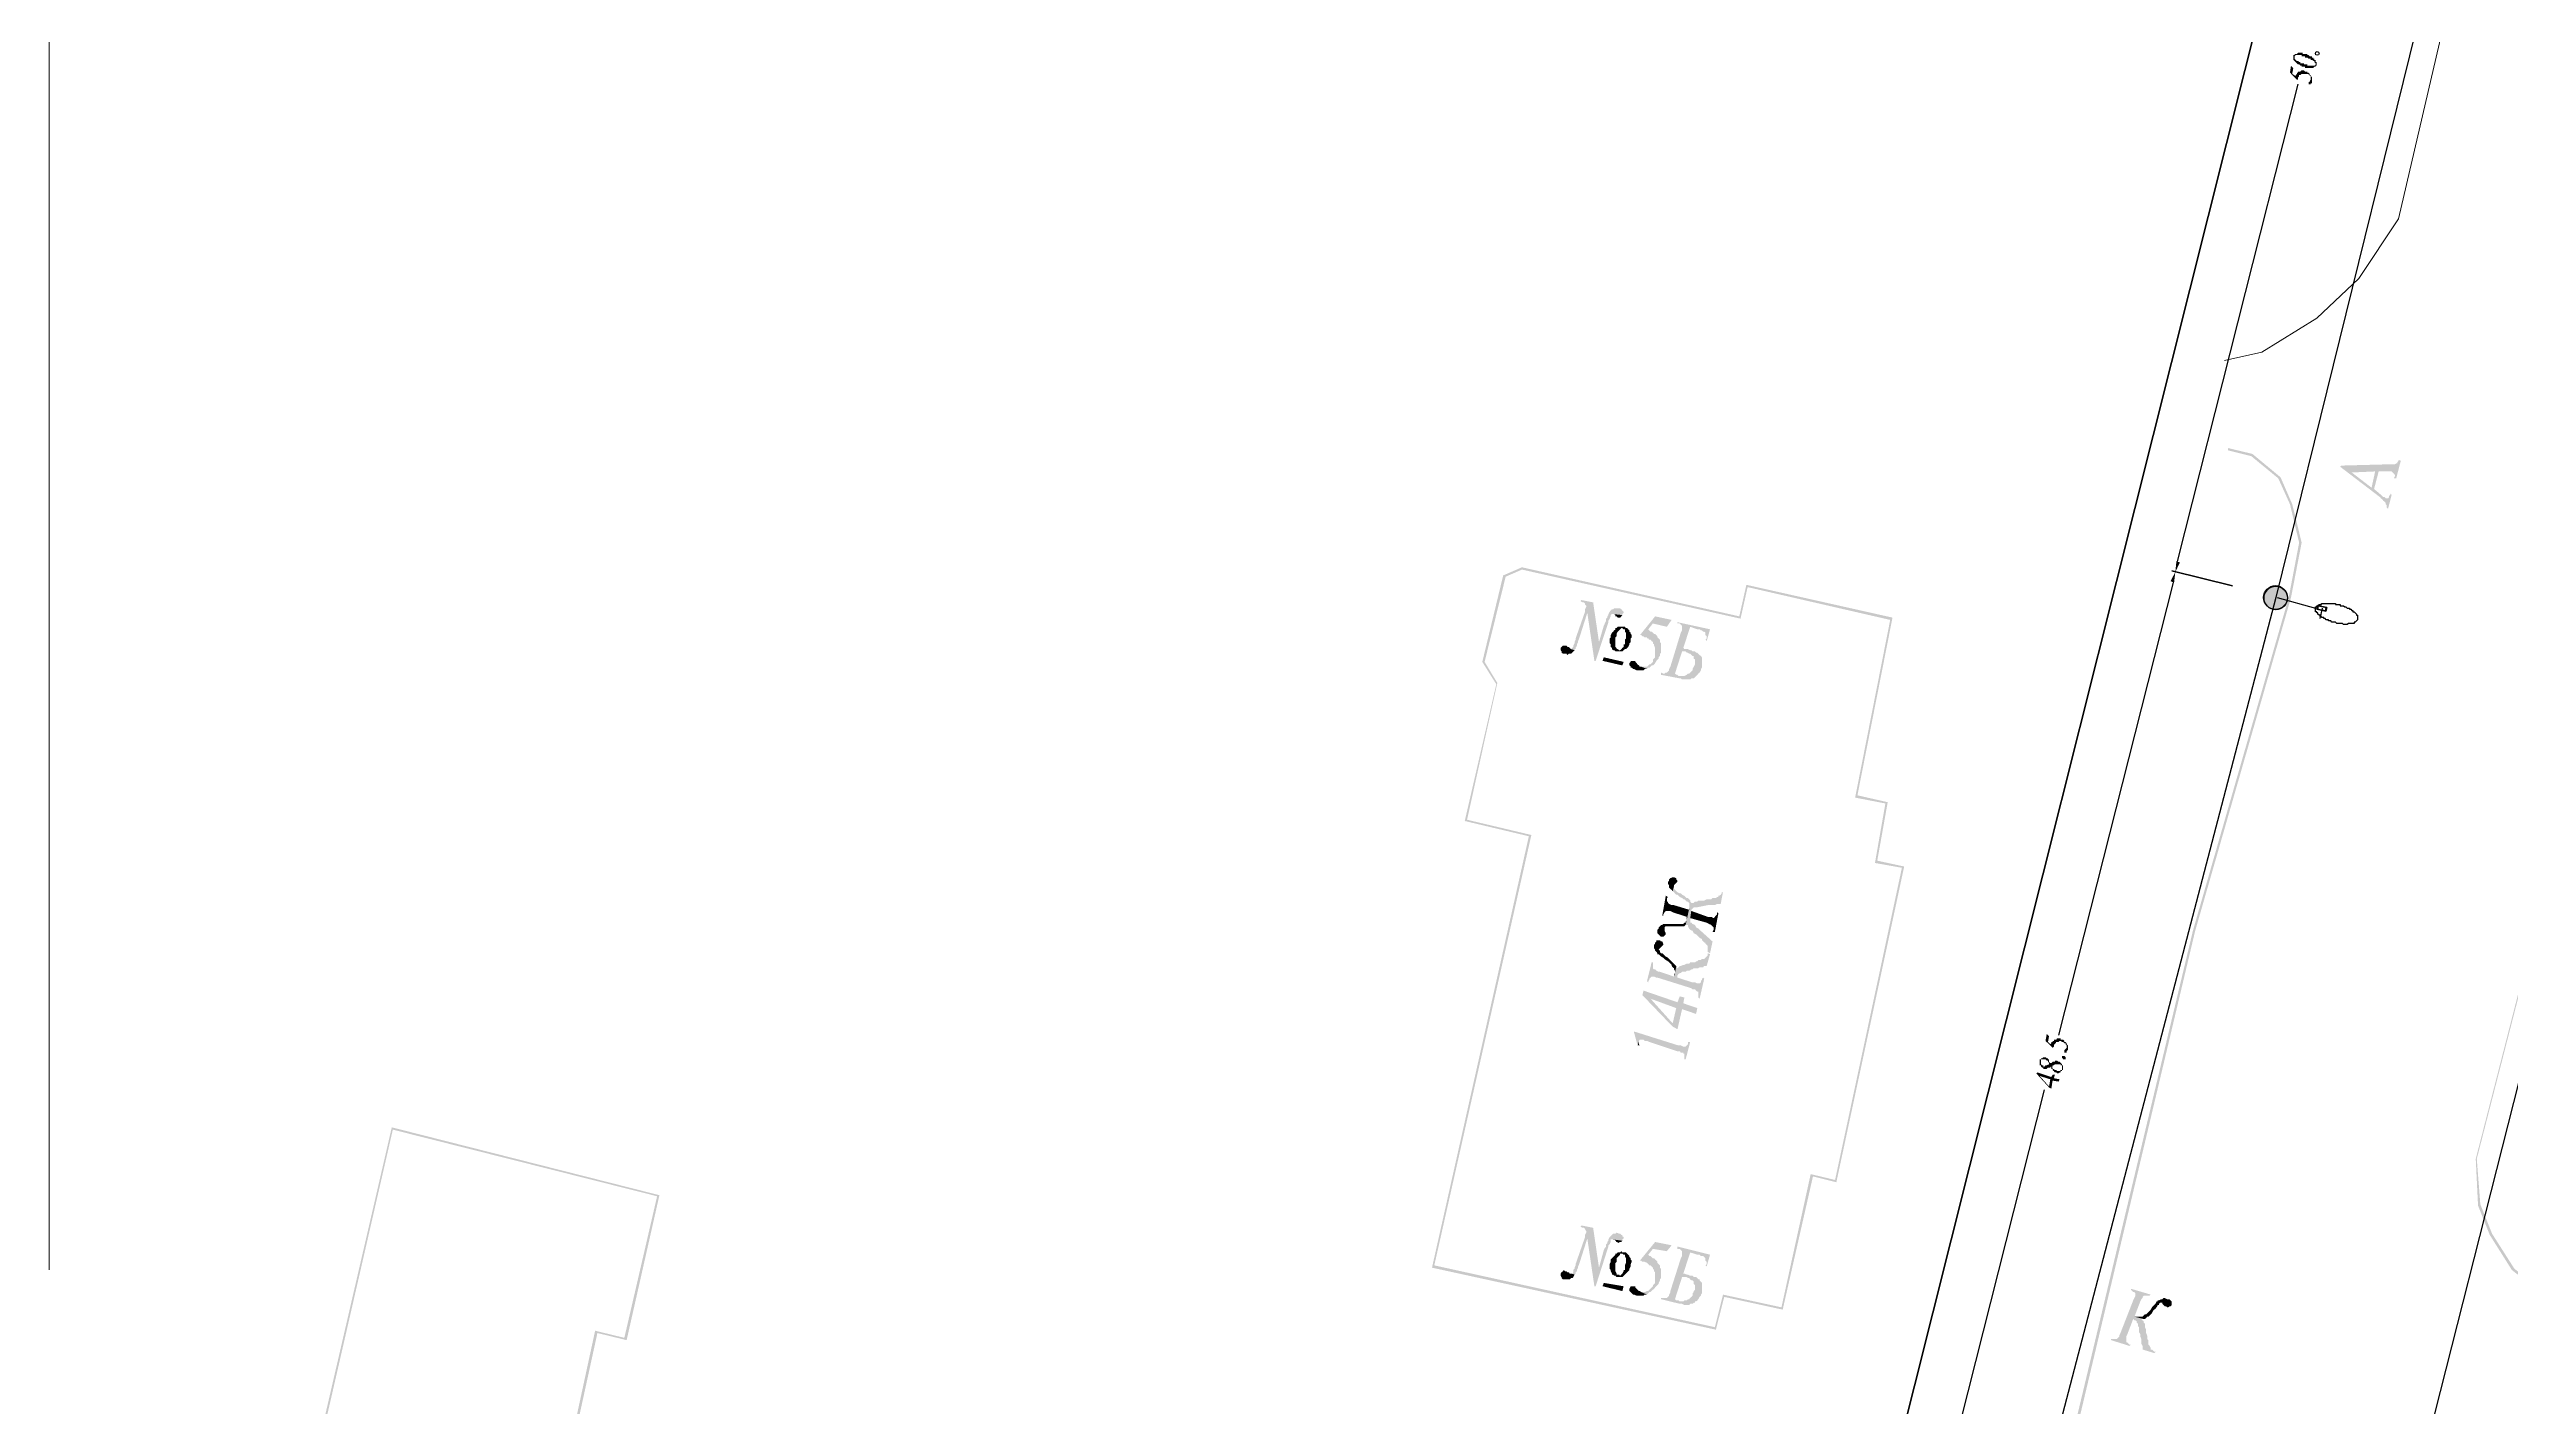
# Model space of a CAD drawing. Extents: x 243 to 885, y -99 to 1005.
# Drawn here: x 256.9 to 374.8, y 160 to 225 of the extents above; entities that cross this region are included whole.
import ezdxf

# ---------------------------------------------------------------- set-up
doc = ezdxf.new("R2010")
doc.units = 0
doc.header["$MEASUREMENT"] = 0
for name, color, linetype in [('DLXLUM01', 6, 'Continuous'), ('DLXLUMEX', 2, 'Continuous'), ('DLXSCENE', 7, 'Continuous'), ('PDF _Геометрия', 7, 'Continuous'), ('PDF _Сплошная заливка', 7, 'Continuous')]:
    doc.layers.add(name, color=color, linetype=linetype)

# ---------------------------------------------------------------- blocks, each defined once
blk = doc.blocks.new('*U4')
for p, q in [((-0.19, 0.13), (-0.22, -0.04)), ((-0.22, -0.04), (-0.19, 0.13)), ((0.22, 0.04), (-0.19, 0.13)), ((-0.16, 0.12), (-0.19, 0.13)), ((-0.19, 0.13), (0.22, 0.04)), ((-0.19, 0.13), (-0.16, 0.12)), ((-0.16, 0.12), (-0.19, -0.04)), ((-0.19, -0.04), (-0.16, 0.12)), ((0.25, 0.03), (-0.16, 0.12)), ((-0.16, 0.12), (0.25, 0.03)), ((0.19, -0.13), (0.22, 0.04)), ((0.22, 0.04), (0.19, -0.13)), ((0.21, -0.14), (0.25, 0.03)), ((0.25, 0.03), (0.21, -0.14)), ((0.22, 0.04), (0.25, 0.03)), ((0.25, 0.03), (0.22, 0.04)), ((-0.22, -0.04), (0.19, -0.13)), ((0.19, -0.13), (-0.22, -0.04)), ((-0.22, -0.04), (-0.19, -0.04)), ((-0.19, -0.04), (-0.22, -0.04)), ((-0.19, -0.04), (0.21, -0.14)), ((0.21, -0.14), (-0.19, -0.04)), ((0.19, -0.13), (0.21, -0.14)), ((0.21, -0.14), (0.19, -0.13))]:
    blk.add_line(p, q)
at = {"color": 1}
blk.add_line((0.03, -0.01), (-0.08, -0.49), dxfattribs=at)
at = {"layer": 'DLXLUMEX', "color": 7}
blk.add_text('1', height=0.1, dxfattribs=at).set_placement((0, 0))
blk = doc.blocks.new('*U46')
blk.add_line((177.33, 706.22), (0, 0))

msp = doc.modelspace()

# ---------------------------------------------------------------- hatches: boundary and pattern name
at = {"layer": 'PDF _Сплошная заливка', "linetype": 'ByBlock', "transparency": 33554559}
for points in [[(364.26, 224.2), (364.21, 223.87), (364.54, 223.53), (364.6, 223.53), (364.6, 223.59), (364.6, 223.64), (364.65, 223.7), (364.65, 223.75), (364.71, 223.75), (364.77, 223.81), (364.82, 223.81), (364.88, 223.81), (364.93, 223.81), (364.99, 223.81), (365.05, 223.81), (365.1, 223.81), (365.1, 223.75), (365.16, 223.75), (365.16, 223.7), (365.21, 223.7), (365.21, 223.64), (365.21, 223.59), (365.21, 223.53), (365.27, 223.64), (365.21, 223.7), (365.21, 223.75), (365.16, 223.75), (365.16, 223.81), (365.1, 223.87), (365.05, 223.87), (365.05, 223.92), (364.99, 223.92), (364.93, 223.92), (364.88, 223.98), (364.82, 223.98), (364.77, 223.98), (364.71, 223.92), (364.65, 223.92), (364.6, 223.92), (364.6, 223.87), (364.54, 223.87), (364.54, 223.81), (364.49, 223.75), (364.49, 223.7), (364.32, 223.81), (364.37, 224.09)], [(364.37, 224.65), (364.37, 224.48), (364.43, 224.65), (364.49, 224.71), (364.54, 224.71), (364.6, 224.71), (364.65, 224.71), (364.71, 224.71), (364.77, 224.71), (364.77, 224.65), (364.82, 224.65), (364.88, 224.65), (364.93, 224.65), (364.93, 224.59), (364.99, 224.59), (365.05, 224.59), (365.1, 224.54), (365.16, 224.54), (365.21, 224.54), (365.21, 224.48), (365.27, 224.48), (365.33, 224.43), (365.38, 224.43), (365.38, 224.37), (365.44, 224.31), (365.44, 224.26), (365.38, 224.15), (365.44, 224.15), (365.44, 224.2), (365.49, 224.2), (365.49, 224.26), (365.49, 224.31), (365.49, 224.37), (365.44, 224.37), (365.44, 224.43), (365.44, 224.48), (365.38, 224.48), (365.38, 224.54), (365.33, 224.54), (365.33, 224.59), (365.27, 224.59), (365.27, 224.65), (365.21, 224.65), (365.16, 224.65), (365.1, 224.71), (365.05, 224.71), (365.05, 224.76), (364.99, 224.76), (364.93, 224.76), (364.88, 224.76), (364.82, 224.76), (364.82, 224.82), (364.77, 224.82), (364.71, 224.82), (364.65, 224.82), (364.6, 224.82), (364.54, 224.76), (364.49, 224.76), (364.43, 224.76), (364.43, 224.71), (364.37, 224.71)], [(364.37, 224.48), (364.43, 224.43), (364.49, 224.37), (364.54, 224.31), (364.6, 224.26), (364.65, 224.26), (364.71, 224.2), (364.77, 224.2), (364.77, 224.15), (364.82, 224.15), (364.88, 224.15), (364.93, 224.15), (364.93, 224.09), (364.99, 224.09), (365.05, 224.09), (365.1, 224.09), (365.16, 224.09), (365.21, 224.09), (365.27, 224.09), (365.33, 224.09), (365.38, 224.15), (365.44, 224.26), (365.38, 224.2), (365.33, 224.2), (365.27, 224.2), (365.21, 224.2), (365.16, 224.2), (365.1, 224.2), (365.05, 224.2), (365.05, 224.26), (364.99, 224.26), (364.93, 224.26), (364.88, 224.26), (364.88, 224.31), (364.82, 224.31), (364.77, 224.31), (364.71, 224.31), (364.71, 224.37), (364.65, 224.37), (364.6, 224.43), (364.54, 224.43), (364.49, 224.48), (364.43, 224.54), (364.43, 224.59), (364.43, 224.65)], [(365.1, 223.36), (365.1, 223.31), (365.16, 223.31), (365.21, 223.31), (365.21, 223.36), (365.27, 223.36), (365.27, 223.42), (365.27, 223.47), (365.27, 223.53), (365.27, 223.59), (365.27, 223.64), (365.21, 223.53), (365.16, 223.47), (365.16, 223.42), (365.1, 223.42)], [(366.67, 205.05), (367.17, 204.72), (368.29, 204.77), (368.12, 203.99), (368.46, 204.77), (368.85, 204.77), (368.91, 204.77), (368.96, 204.77), (369.08, 204.77), (369.13, 204.72), (369.19, 204.66), (369.24, 204.6), (369.24, 204.55), (369.19, 204.44), (369.3, 204.44), (369.52, 205.28), (369.41, 205.33), (369.41, 205.28), (369.36, 205.22), (369.36, 205.16), (369.3, 205.16), (369.24, 205.11), (369.19, 205.11), (369.13, 205.11), (369.02, 205.11), (368.91, 205.11)], [(366.67, 205.05), (366.61, 205), (368.52, 203.54), (368.57, 203.48), (368.63, 203.43), (368.68, 203.37), (368.74, 203.32), (368.8, 203.26), (368.8, 203.2), (368.85, 203.15), (368.85, 203.09), (368.85, 203.04), (368.91, 202.98), (369.08, 203.65), (369.02, 203.71), (369.02, 203.65), (368.96, 203.6), (368.96, 203.54), (368.91, 203.48), (368.85, 203.48), (368.8, 203.48), (368.74, 203.54), (368.68, 203.54), (368.57, 203.65), (368.24, 203.93), (368.46, 204.77), (368.12, 203.99), (367.17, 204.72)], [(447.69, 153.76), (447.58, 153.82), (446.07, 150.12), (444.67, 149.01), (422.21, 154.04), (388.06, 162.16), (377.31, 164.74), (374.96, 166.59), (373.89, 168.27), (373.33, 169.67), (373.16, 171.85), (380.28, 199.51), (381.45, 201.08), (383.58, 202.2), (384.64, 202.48), (386.49, 202.25), (387.55, 202.09), (400.6, 199.23), (400.6, 199.29), (387.55, 202.2), (386.49, 202.31), (384.64, 202.53), (383.58, 202.31), (381.39, 201.19), (380.22, 199.51), (373.11, 171.85), (373.22, 169.61), (373.78, 168.21), (374.84, 166.53), (377.25, 164.63), (388.06, 162.05), (422.16, 153.93), (444.72, 148.89), (446.18, 150.07)], [(330.83, 198.5), (330.27, 198.61), (330.22, 198.56), (330.33, 198.5), (330.39, 198.5), (330.44, 198.45), (330.44, 198.39), (330.5, 198.33), (330.5, 198.28), (330.44, 198.17), (330.44, 198.05), (330.55, 198), (330.89, 195.7), (331.11, 196.6)], [(332.07, 198.22), (331.84, 198.22), (331.79, 198.17), (331.73, 198.17), (331.67, 198.11), (331.62, 198.05), (331.56, 197.94), (331.56, 197.89), (331.51, 197.83), (331.51, 197.77), (331.45, 197.72), (331.45, 197.61), (331.39, 197.49), (331.34, 197.38), (331.11, 196.6), (330.89, 195.7), (330.95, 195.7), (331.56, 197.55), (331.56, 197.61), (331.62, 197.72), (331.67, 197.83), (331.67, 197.89), (331.73, 197.94), (331.79, 197.94), (332.23, 197.89), (332.23, 197.94), (332.29, 198), (332.29, 198.05), (332.23, 198.11), (332.18, 198.17), (332.12, 198.22)], [(330.44, 198.05), (329.99, 196.77), (329.99, 196.71), (329.94, 196.6), (329.94, 196.54), (329.88, 196.43), (329.88, 196.37), (329.83, 196.32), (329.77, 196.26), (329.94, 196.21), (329.94, 196.26), (329.99, 196.26), (329.99, 196.32), (330.05, 196.43), (330.05, 196.49), (330.11, 196.6), (330.11, 196.65), (330.16, 196.77), (330.55, 198)], [(332.01, 197.33), (331.95, 197.27), (331.9, 197.27), (331.9, 197.21), (331.84, 197.16), (331.79, 197.1), (331.73, 197.05), (331.67, 196.93), (331.67, 196.88), (331.67, 196.82), (331.62, 196.77), (331.62, 196.71), (331.62, 196.6), (331.62, 196.54), (331.67, 196.49), (331.67, 196.43), (331.67, 196.37), (331.73, 196.32), (331.73, 196.26), (332.07, 196.21), (332.01, 196.26), (331.95, 196.26), (331.95, 196.32), (331.9, 196.37), (331.9, 196.49), (331.9, 196.6), (331.9, 196.65), (331.9, 196.71), (331.9, 196.82), (331.95, 196.88), (331.95, 196.99), (332.01, 197.1), (332.07, 197.16), (332.12, 197.21), (332.18, 197.27), (332.23, 197.27)], [(332.29, 197.33), (332.01, 197.33), (332.23, 197.27), (332.29, 197.21), (332.35, 197.21), (332.35, 197.1), (332.4, 197.05), (332.4, 196.99), (332.4, 196.93), (332.4, 196.88), (332.4, 196.77), (332.35, 196.71), (332.35, 196.65), (332.35, 196.54), (332.35, 196.49), (332.29, 196.49), (332.29, 196.37), (332.23, 196.32), (332.18, 196.26), (332.12, 196.21), (332.07, 196.21), (331.73, 196.26), (331.79, 196.21), (331.84, 196.21), (331.9, 196.15), (331.95, 196.15), (332.01, 196.15), (332.07, 196.15), (332.12, 196.15), (332.23, 196.15), (332.29, 196.21), (332.35, 196.26), (332.4, 196.26), (332.46, 196.32), (332.51, 196.37), (332.57, 196.49), (332.57, 196.54), (332.63, 196.6), (332.63, 196.71), (332.63, 196.77), (332.68, 196.82), (332.68, 196.93), (332.63, 196.99), (332.63, 197.05), (332.57, 197.1), (332.57, 197.16), (332.51, 197.21), (332.46, 197.27), (332.4, 197.27), (332.35, 197.33)], [(332.23, 197.89), (331.79, 197.94), (331.84, 197.94), (331.9, 197.89), (331.9, 197.83), (331.95, 197.83), (332.01, 197.77), (332.12, 197.77), (332.18, 197.83)], [(334.59, 197.66), (333.8, 197.83), (333.07, 196.93), (333.13, 196.93), (333.19, 196.88), (333.24, 196.88), (333.3, 196.82), (333.41, 196.82), (333.41, 196.77), (333.47, 196.77), (333.52, 196.71), (333.58, 196.71), (333.63, 196.65), (333.69, 196.6), (333.69, 196.54), (333.75, 196.49), (333.75, 196.43), (333.8, 196.32), (333.8, 196.26), (333.8, 196.21), (333.8, 196.09), (333.8, 196.04), (333.8, 195.98), (333.8, 195.87), (333.75, 195.81), (333.69, 195.76), (333.69, 195.65), (333.63, 195.59), (333.58, 195.53), (333.52, 195.53), (333.47, 195.48), (333.41, 195.42), (333.3, 195.42), (333.24, 195.42), (333.19, 195.42), (333.13, 195.42), (333.41, 195.31), (333.47, 195.37), (333.52, 195.37), (333.58, 195.42), (333.63, 195.48), (333.69, 195.48), (333.75, 195.53), (333.8, 195.59), (333.86, 195.7), (333.91, 195.76), (333.97, 195.81), (333.97, 195.87), (334.03, 195.93), (334.03, 196.04), (334.08, 196.09), (334.08, 196.15), (334.08, 196.26), (334.08, 196.32), (334.08, 196.37), (334.08, 196.49), (334.08, 196.54), (334.03, 196.6), (334.03, 196.65), (334.03, 196.71), (333.97, 196.77), (333.91, 196.82), (333.91, 196.88), (333.86, 196.93), (333.8, 196.99), (333.75, 196.99), (333.69, 197.05), (333.63, 197.1), (333.58, 197.1), (333.52, 197.16), (333.47, 197.21), (333.69, 197.49), (334.36, 197.33)], [(335.03, 197.44), (335.09, 197.38), (335.09, 197.16), (335.03, 197.05), (334.53, 195.42), (334.47, 195.31), (334.47, 195.25), (334.42, 195.2), (334.36, 195.14), (334.31, 195.14), (334.98, 194.97), (334.92, 194.97), (334.87, 195.03), (334.81, 195.03), (334.75, 195.09), (335.09, 196.15), (335.2, 196.15), (335.26, 196.15), (335.93, 195.98), (335.87, 196.04), (335.82, 196.09), (335.76, 196.09), (335.71, 196.15), (335.65, 196.15), (335.59, 196.15), (335.54, 196.21), (335.48, 196.21), (335.37, 196.26), (335.31, 196.26), (335.2, 196.26), (335.15, 196.32), (335.48, 197.33), (335.82, 197.21)], [(336.43, 197.21), (334.87, 197.55), (334.87, 197.49), (334.98, 197.49), (335.03, 197.44), (335.82, 197.21), (335.93, 197.21), (335.99, 197.16), (336.04, 197.16), (336.1, 197.1), (336.15, 197.1), (336.21, 197.05), (336.21, 196.99), (336.21, 196.93), (336.27, 196.88), (336.27, 196.77), (336.21, 196.71), (336.27, 196.65)], [(329.49, 196.43), (329.38, 196.43), (329.32, 196.37), (329.27, 196.32), (329.27, 196.26), (329.27, 196.21), (329.32, 196.15), (329.32, 196.09), (329.38, 196.04), (329.49, 196.04), (329.55, 196.04), (329.6, 195.98), (329.66, 196.04), (329.71, 196.04), (329.77, 196.04), (329.83, 196.09), (329.88, 196.15), (329.94, 196.21), (329.77, 196.26), (329.71, 196.32), (329.66, 196.37), (329.6, 196.37), (329.55, 196.43)], [(332.29, 195.65), (331.34, 195.87), (331.28, 195.7), (332.23, 195.48)], [(335.93, 195.98), (335.26, 196.15), (335.31, 196.09), (335.37, 196.09), (335.43, 196.04), (335.48, 196.04), (335.54, 195.98), (335.59, 195.93), (335.65, 195.93), (335.65, 195.87), (335.65, 195.81), (335.71, 195.76), (335.71, 195.7), (335.71, 195.59), (335.71, 195.53), (335.65, 195.42), (335.59, 195.31), (335.59, 195.25), (335.54, 195.2), (335.48, 195.14), (335.43, 195.09), (335.37, 195.09), (335.31, 195.03), (335.2, 194.97), (335.15, 194.97), (335.09, 194.97), (335.03, 194.97), (334.98, 194.97), (334.31, 195.14), (334.25, 195.09), (334.19, 195.09), (334.08, 195.14), (334.08, 195.03), (334.98, 194.86), (335.03, 194.86), (335.09, 194.81), (335.2, 194.81), (335.26, 194.81), (335.31, 194.81), (335.43, 194.81), (335.48, 194.81), (335.54, 194.86), (335.59, 194.86), (335.65, 194.86), (335.71, 194.92), (335.76, 194.97), (335.82, 195.03), (335.87, 195.09), (335.93, 195.14), (335.99, 195.25), (335.99, 195.31), (336.04, 195.37), (336.04, 195.42), (336.04, 195.53), (336.04, 195.59), (336.04, 195.65), (336.04, 195.7), (336.04, 195.81), (336.04, 195.87), (335.99, 195.93)], [(332.74, 195.7), (332.63, 195.7), (332.63, 195.65), (332.57, 195.59), (332.57, 195.53), (332.57, 195.48), (332.63, 195.42), (332.63, 195.37), (332.68, 195.37), (332.74, 195.31), (332.79, 195.31), (332.91, 195.25), (332.96, 195.25), (333.02, 195.25), (333.07, 195.25), (333.13, 195.25), (333.24, 195.25), (333.3, 195.31), (333.41, 195.31), (333.13, 195.42), (333.07, 195.42), (333.02, 195.48), (332.96, 195.53), (332.91, 195.59), (332.85, 195.65), (332.85, 195.7), (332.79, 195.7)], [(334.42, 185.12), (334.42, 185.01), (334.47, 184.95), (334.47, 184.84), (334.53, 184.78), (334.59, 184.73), (334.64, 184.67), (334.7, 184.9), (334.7, 184.95), (334.75, 185.01), (334.81, 185.06), (334.87, 185.12), (334.87, 185.18), (334.81, 185.23), (334.81, 185.29), (334.7, 185.34), (334.64, 185.34), (334.53, 185.29), (334.47, 185.23), (334.47, 185.18)], [(334.31, 184.45), (334.14, 183.5), (334.19, 183.5), (334.19, 183.55), (334.25, 183.66), (334.31, 183.72), (334.36, 183.72), (334.47, 183.72), (334.53, 183.72), (334.64, 183.66), (335.31, 183.44), (335.31, 183.38), (335.31, 183.33), (335.43, 183.83), (335.43, 183.78), (334.7, 184), (334.64, 184), (334.59, 184), (334.47, 184.06), (334.42, 184.11), (334.42, 184.17), (334.36, 184.17), (334.36, 184.22), (334.36, 184.34), (334.42, 184.39)], [(334.64, 184.67), (334.7, 184.62), (334.75, 184.56), (334.81, 184.5), (334.87, 184.5), (334.98, 184.39), (335.09, 184.34), (335.15, 184.28), (335.2, 184.28), (335.26, 184.22), (335.31, 184.17), (335.37, 184.17), (335.43, 184.11), (335.43, 184.06), (335.43, 184), (335.43, 183.89), (335.43, 183.83), (335.26, 183.05), (335.31, 183.05), (335.37, 183.05), (335.37, 182.99), (335.43, 182.88), (335.48, 182.82), (335.59, 182.77), (335.65, 182.66), (335.76, 182.6), (335.82, 182.54), (335.87, 182.49), (335.93, 182.43), (336.04, 182.38), (336.04, 182.32), (336.1, 182.26), (336.15, 182.21), (336.21, 182.21), (336.21, 182.15), (336.27, 182.1), (336.32, 182.04), (336.32, 181.93), (336.32, 181.87), (336.32, 181.82), (336.32, 181.76), (336.43, 181.7), (336.55, 182.26), (335.93, 182.82), (335.87, 182.88), (335.76, 182.94), (335.71, 183.05), (335.59, 183.1), (335.54, 183.16), (335.48, 183.16), (335.48, 183.27), (335.48, 183.38), (335.54, 183.78), (335.65, 184.11), (335.54, 184.11), (335.48, 184.17), (335.48, 184.22), (335.43, 184.28), (335.37, 184.34), (335.31, 184.34), (335.26, 184.39), (335.2, 184.45), (335.09, 184.5), (335.03, 184.56), (334.98, 184.56), (334.87, 184.62), (334.81, 184.67), (334.75, 184.73), (334.7, 184.78), (334.7, 184.9)], [(335.65, 184.11), (335.54, 183.78), (335.59, 183.83), (335.65, 183.89), (335.71, 183.89), (335.76, 183.89), (336.32, 184), (336.49, 184), (336.6, 184), (336.66, 184), (336.77, 184.06), (336.83, 184.06), (336.88, 184.06), (336.94, 184.06), (337.05, 184.62), (336.99, 184.62), (336.99, 184.56), (336.94, 184.5), (336.88, 184.45), (336.83, 184.45), (336.83, 184.39), (336.77, 184.39), (336.71, 184.34), (336.6, 184.34), (336.55, 184.34), (336.49, 184.28), (336.38, 184.28), (336.27, 184.28), (336.15, 184.22), (336.04, 184.22), (335.99, 184.22), (335.87, 184.22), (335.82, 184.17), (335.76, 184.17), (335.71, 184.17)], [(333.91, 182.82), (333.91, 182.66), (333.97, 182.6), (334.03, 182.54), (334.08, 182.49), (334.14, 182.49), (334.19, 182.49), (334.25, 182.54), (334.31, 182.6), (334.31, 182.66), (334.25, 182.77), (334.25, 182.88), (334.25, 182.94), (334.25, 183.1), (334.19, 183.1), (334.14, 183.05), (334.08, 183.05), (334.03, 182.99), (333.97, 182.94), (333.97, 182.88)], [(334.25, 183.1), (334.25, 182.94), (334.31, 182.99), (334.36, 182.99), (334.47, 182.99), (334.53, 182.99), (334.64, 182.99), (334.75, 182.99), (334.87, 182.99), (334.92, 182.99), (334.98, 182.99), (335.03, 182.99), (335.09, 182.99), (335.15, 182.99), (335.2, 182.99), (335.26, 183.05), (335.43, 183.83), (335.31, 183.33), (335.31, 183.27), (335.26, 183.22), (335.26, 183.16), (335.2, 183.16), (335.15, 183.1), (335.09, 183.1), (335.03, 183.1), (334.98, 183.1), (334.87, 183.1), (334.81, 183.1), (334.7, 183.1), (334.64, 183.1), (334.53, 183.1), (334.47, 183.1), (334.36, 183.1), (334.31, 183.1)], [(335.54, 183.78), (335.48, 183.38), (336.27, 183.16), (336.38, 183.1), (336.49, 183.05), (336.55, 182.99), (336.6, 182.94), (336.6, 182.88), (336.6, 182.82), (336.55, 182.71), (336.66, 182.71), (336.83, 183.61), (336.77, 183.66), (336.77, 183.55), (336.71, 183.5), (336.66, 183.44), (336.6, 183.38), (336.49, 183.44), (336.43, 183.44), (336.32, 183.44), (335.54, 183.72)], [(333.8, 182.15), (333.75, 182.1), (333.75, 181.93), (333.8, 181.87), (333.8, 181.82), (333.86, 181.76), (333.91, 181.7), (333.91, 181.65), (333.97, 181.87), (334.03, 181.93), (334.08, 181.98), (334.14, 182.04), (334.19, 182.1), (334.19, 182.15), (334.14, 182.26), (334.08, 182.26), (334.03, 182.32), (333.97, 182.32), (333.91, 182.32), (333.86, 182.32), (333.86, 182.26), (333.8, 182.21)], [(333.91, 181.65), (333.97, 181.65), (334.03, 181.59), (334.08, 181.54), (334.19, 181.48), (334.25, 181.42), (334.31, 181.37), (334.42, 181.31), (334.47, 181.26), (334.53, 181.2), (334.59, 181.14), (334.59, 181.09), (334.64, 181.03), (334.7, 180.98), (334.7, 180.92), (334.75, 180.86), (334.75, 180.81), (334.75, 180.75), (334.7, 180.7), (334.7, 180.58), (334.81, 181.03), (334.81, 181.09), (334.75, 181.14), (334.7, 181.2), (334.64, 181.26), (334.59, 181.31), (334.53, 181.37), (334.47, 181.42), (334.42, 181.48), (334.31, 181.54), (334.25, 181.59), (334.19, 181.65), (334.14, 181.7), (334.08, 181.7), (334.03, 181.76), (334.03, 181.82), (333.97, 181.87)], [(334.92, 181.03), (334.87, 180.53), (334.87, 180.64), (334.92, 180.7), (334.98, 180.75), (335.03, 180.75), (335.09, 180.81), (335.15, 180.81), (335.26, 180.81), (335.31, 180.86), (335.43, 180.86), (335.54, 180.92), (335.59, 180.92), (335.65, 180.98), (335.76, 180.98), (335.87, 180.98), (335.93, 181.03), (335.99, 181.03), (336.1, 181.03), (336.15, 181.09), (336.21, 181.09), (336.27, 181.09), (336.43, 181.65), (336.32, 181.7), (336.32, 181.65), (336.32, 181.59), (336.27, 181.54), (336.21, 181.48), (336.15, 181.42), (336.1, 181.42), (336.04, 181.42), (335.99, 181.37), (335.87, 181.37), (335.82, 181.31), (335.76, 181.31), (335.71, 181.26), (335.59, 181.26), (335.48, 181.26), (335.43, 181.2), (335.31, 181.2), (335.2, 181.14), (335.15, 181.14), (335.03, 181.09), (334.98, 181.09)], [(333.63, 181.26), (333.41, 180.36), (333.47, 180.3), (333.47, 180.36), (333.52, 180.42), (333.52, 180.47), (333.58, 180.53), (333.63, 180.58), (333.69, 180.58), (333.75, 180.58), (333.86, 180.53), (333.91, 180.53), (335.54, 180.02), (335.59, 179.97), (335.71, 179.97), (335.76, 179.91), (335.82, 179.86), (335.87, 179.86), (335.87, 179.8), (335.87, 179.74), (335.87, 179.63), (335.87, 179.58), (335.93, 179.52), (336.15, 180.47), (336.1, 180.53), (336.04, 180.47), (336.04, 180.42), (335.99, 180.36), (335.99, 180.3), (335.93, 180.25), (335.87, 180.25), (335.82, 180.25), (335.71, 180.3), (335.59, 180.3), (334.87, 180.53), (334.92, 181.03), (334.87, 180.98), (334.87, 180.92), (334.87, 180.98), (334.81, 181.03), (334.7, 180.58), (334.03, 180.81), (333.97, 180.81), (333.86, 180.86), (333.8, 180.92), (333.75, 180.92), (333.69, 180.98), (333.69, 181.03), (333.69, 181.09), (333.69, 181.14), (333.69, 181.26)], [(333.24, 179.91), (333.19, 179.69), (334.64, 178.18), (334.87, 178.06), (335.09, 179.02), (335.76, 178.79), (335.82, 179.07), (335.15, 179.3), (335.2, 179.58), (334.98, 179.63), (334.87, 179.35), (334.64, 178.34), (333.58, 179.52)], [(333.24, 179.91), (333.58, 179.52), (334.81, 179.07), (334.64, 178.34), (334.87, 179.35)], [(332.79, 177.95), (332.79, 177.9), (332.96, 177.28), (333.02, 177.45), (333.02, 177.5), (333.07, 177.56), (333.19, 177.56), (333.24, 177.56), (333.3, 177.5), (333.41, 177.5), (333.52, 177.45), (334.87, 177), (334.98, 177), (335.03, 176.94), (335.15, 176.94), (335.15, 176.89), (335.2, 176.89), (335.2, 176.83), (335.2, 176.78), (335.2, 176.72), (335.2, 176.61), (335.26, 176.61), (335.48, 177.45), (335.37, 177.45), (335.37, 177.34), (335.31, 177.28), (335.26, 177.22), (335.2, 177.22), (335.15, 177.22), (335.03, 177.28), (334.92, 177.28)], [(332.96, 177.28), (333.07, 177.28), (333.02, 177.34), (333.02, 177.45)], [(352.56, 177.84), (352.5, 177.5), (352.84, 177.17), (352.9, 177.22), (352.9, 177.28), (352.9, 177.34), (352.95, 177.34), (352.95, 177.39), (353.01, 177.39), (353.01, 177.45), (353.06, 177.45), (353.12, 177.45), (353.18, 177.5), (353.23, 177.5), (353.29, 177.45), (353.34, 177.45), (353.4, 177.39), (353.46, 177.39), (353.46, 177.34), (353.51, 177.28), (353.51, 177.22), (353.51, 177.17), (353.57, 177.28), (353.51, 177.34), (353.51, 177.39), (353.46, 177.45), (353.4, 177.45), (353.4, 177.5), (353.34, 177.56), (353.29, 177.56), (353.23, 177.56), (353.23, 177.62), (353.18, 177.62), (353.12, 177.62), (353.06, 177.62), (353.01, 177.56), (352.95, 177.56), (352.9, 177.56), (352.9, 177.5), (352.84, 177.5), (352.84, 177.45), (352.78, 177.45), (352.78, 177.39), (352.73, 177.34), (352.62, 177.45), (352.67, 177.73)], [(353.4, 177), (353.4, 176.94), (353.46, 176.94), (353.51, 176.94), (353.51, 177), (353.57, 177.06), (353.57, 177.11), (353.57, 177.17), (353.57, 177.22), (353.57, 177.28), (353.51, 177.17), (353.46, 177.11), (353.4, 177.06)], [(352.11, 175.99), (352.06, 175.94), (352.67, 175.27), (352.78, 175.21), (352.84, 175.6), (353.12, 175.55), (353.18, 175.66), (352.9, 175.71), (352.95, 175.88), (352.84, 175.88), (352.78, 175.77), (352.67, 175.32), (352.22, 175.82)], [(352.11, 175.99), (352.22, 175.82), (352.73, 175.66), (352.67, 175.32), (352.78, 175.77)], [(352.22, 176.55), (352.22, 176.38), (352.28, 176.5), (352.28, 176.61), (352.34, 176.61), (352.39, 176.61), (352.45, 176.61), (352.5, 176.61), (352.56, 176.55), (352.62, 176.55), (352.62, 176.5), (352.67, 176.44), (352.67, 176.38), (352.73, 176.44), (352.67, 176.5), (352.67, 176.55), (352.67, 176.61), (352.62, 176.61), (352.62, 176.66), (352.56, 176.66), (352.5, 176.72), (352.45, 176.72), (352.39, 176.72), (352.34, 176.66), (352.28, 176.66), (352.28, 176.61), (352.22, 176.61)], [(352.22, 176.38), (352.22, 176.33), (352.28, 176.33), (352.28, 176.27), (352.34, 176.22), (352.39, 176.22), (352.39, 176.16), (352.45, 176.16), (352.5, 176.16), (352.56, 176.16), (352.62, 176.22), (352.67, 176.22), (352.73, 176.22), (352.73, 176.27), (352.78, 176.22), (352.78, 176.27), (352.84, 176.27), (352.84, 176.33), (352.9, 176.33), (352.95, 176.38), (353.01, 176.38), (353.06, 176.38), (353.12, 176.38), (353.18, 176.38), (353.23, 176.38), (353.23, 176.33), (353.29, 176.33), (353.29, 176.27), (353.29, 176.22), (353.29, 176.16), (353.23, 176.05), (353.29, 176.05), (353.29, 176.1), (353.34, 176.1), (353.34, 176.16), (353.34, 176.22), (353.34, 176.27), (353.34, 176.33), (353.29, 176.33), (353.29, 176.38), (353.23, 176.44), (353.18, 176.5), (353.12, 176.5), (353.06, 176.55), (353.01, 176.55), (352.95, 176.55), (352.95, 176.5), (352.9, 176.5), (352.84, 176.5), (352.78, 176.44), (352.73, 176.44), (352.67, 176.38), (352.56, 176.33), (352.5, 176.33), (352.45, 176.27), (352.39, 176.27), (352.39, 176.33), (352.34, 176.33), (352.28, 176.38), (352.28, 176.44), (352.28, 176.5)], [(352.78, 176.22), (352.78, 176.16), (352.84, 176.16), (352.84, 176.1), (352.9, 176.05), (352.95, 175.99), (353.01, 175.99), (353.06, 175.94), (353.12, 175.94), (353.18, 175.99), (353.23, 175.99), (353.23, 176.05), (353.29, 176.16), (353.29, 176.1), (353.23, 176.1), (353.18, 176.05), (353.12, 176.05), (353.06, 176.05), (353.01, 176.1), (352.95, 176.1), (352.9, 176.16), (352.84, 176.16), (352.84, 176.22), (352.78, 176.27)], [(353.29, 176.72), (353.29, 176.78), (353.34, 176.78), (353.4, 176.78), (353.46, 176.72), (353.46, 176.66), (353.46, 176.61), (353.4, 176.61), (353.34, 176.61), (353.34, 176.66), (353.29, 176.66), (353.29, 176.72)], [(330.83, 168.55), (330.27, 168.66), (330.22, 168.6), (330.33, 168.55), (330.39, 168.55), (330.44, 168.49), (330.5, 168.38), (330.5, 168.32), (330.44, 168.21), (330.44, 168.1), (330.55, 168.04), (330.89, 165.75), (331.11, 166.64)], [(330.44, 168.1), (329.99, 166.81), (329.99, 166.75), (329.94, 166.64), (329.94, 166.59), (329.88, 166.53), (329.88, 166.47), (329.88, 166.42), (329.83, 166.36), (329.77, 166.36), (329.94, 166.31), (329.99, 166.36), (329.99, 166.42), (330.05, 166.47), (330.05, 166.53), (330.11, 166.64), (330.11, 166.7), (330.16, 166.81), (330.55, 168.04)], [(332.07, 168.27), (331.95, 168.32), (331.9, 168.27), (331.84, 168.27), (331.79, 168.27), (331.73, 168.21), (331.67, 168.15), (331.62, 168.1), (331.56, 167.99), (331.56, 167.93), (331.51, 167.87), (331.51, 167.82), (331.45, 167.76), (331.45, 167.65), (331.39, 167.59), (331.34, 167.48), (331.11, 166.64), (330.89, 165.75), (330.95, 165.75), (331.56, 167.65), (331.56, 167.71), (331.62, 167.76), (331.67, 167.87), (331.67, 167.93), (331.67, 167.99), (331.73, 167.99), (331.79, 167.99), (332.23, 167.93), (332.23, 167.99), (332.29, 168.04), (332.29, 168.1), (332.23, 168.15), (332.23, 168.21), (332.18, 168.21), (332.12, 168.27)], [(332.23, 167.93), (331.79, 167.99), (331.84, 167.99), (331.9, 167.93), (331.95, 167.87), (332.01, 167.87), (332.01, 167.82), (332.12, 167.87), (332.18, 167.87)], [(334.59, 167.71), (333.8, 167.87), (333.07, 166.98), (333.13, 166.98), (333.19, 166.92), (333.24, 166.92), (333.3, 166.92), (333.41, 166.87), (333.47, 166.81), (333.52, 166.75), (333.58, 166.75), (333.63, 166.7), (333.69, 166.64), (333.69, 166.59), (333.75, 166.53), (333.75, 166.47), (333.8, 166.42), (333.8, 166.36), (333.8, 166.31), (333.8, 166.25), (333.8, 166.14), (333.8, 166.08), (333.8, 166.03), (333.8, 165.91), (333.75, 165.86), (333.69, 165.8), (333.69, 165.75), (333.63, 165.69), (333.58, 165.63), (333.52, 165.58), (333.47, 165.52), (333.41, 165.52), (333.3, 165.47), (333.24, 165.47), (333.19, 165.47), (333.13, 165.47), (333.41, 165.35), (333.47, 165.41), (333.52, 165.47), (333.58, 165.47), (333.63, 165.52), (333.69, 165.58), (333.75, 165.63), (333.8, 165.69), (333.86, 165.75), (333.91, 165.8), (333.97, 165.86), (333.97, 165.91), (334.03, 166.03), (334.03, 166.08), (334.08, 166.14), (334.08, 166.25), (334.08, 166.31), (334.08, 166.36), (334.08, 166.47), (334.08, 166.53), (334.08, 166.59), (334.03, 166.64), (334.03, 166.75), (333.97, 166.81), (333.91, 166.87), (333.91, 166.92), (333.86, 166.98), (333.8, 167.03), (333.75, 167.09), (333.69, 167.09), (333.63, 167.15), (333.58, 167.2), (333.52, 167.2), (333.47, 167.26), (333.69, 167.54), (334.36, 167.43)], [(335.03, 167.48), (335.09, 167.43), (335.09, 167.2), (335.03, 167.09), (334.53, 165.52), (334.53, 165.47), (334.47, 165.35), (334.47, 165.3), (334.42, 165.24), (334.36, 165.19), (334.31, 165.19), (334.98, 165.02), (334.92, 165.07), (334.87, 165.07), (334.81, 165.07), (334.75, 165.13), (335.09, 166.19), (335.2, 166.19), (335.26, 166.19), (335.93, 166.08), (335.87, 166.08), (335.82, 166.14), (335.76, 166.19), (335.71, 166.19), (335.65, 166.19), (335.59, 166.25), (335.54, 166.25), (335.48, 166.25), (335.37, 166.31), (335.31, 166.31), (335.2, 166.36), (335.15, 166.36), (335.48, 167.37), (335.82, 167.26)], [(336.43, 167.26), (334.87, 167.65), (334.87, 167.54), (334.98, 167.54), (335.03, 167.48), (335.82, 167.26), (335.93, 167.26), (335.99, 167.2), (336.04, 167.2), (336.1, 167.2), (336.15, 167.15), (336.21, 167.09), (336.21, 167.03), (336.21, 166.98), (336.27, 166.92), (336.27, 166.81), (336.21, 166.75), (336.27, 166.7)], [(327.2, 165.86), (323.22, 166.75), (323.16, 166.64), (327.2, 165.75)], [(329.49, 166.47), (329.43, 166.53), (329.38, 166.47), (329.32, 166.42), (329.27, 166.36), (329.27, 166.31), (329.27, 166.25), (329.32, 166.19), (329.32, 166.14), (329.38, 166.08), (329.49, 166.08), (329.55, 166.08), (329.6, 166.08), (329.66, 166.08), (329.71, 166.08), (329.77, 166.14), (329.83, 166.14), (329.88, 166.19), (329.94, 166.31), (329.77, 166.36), (329.71, 166.36), (329.66, 166.42), (329.6, 166.42), (329.55, 166.47)], [(332.01, 167.37), (331.95, 167.31), (331.9, 167.31), (331.9, 167.26), (331.84, 167.2), (331.79, 167.15), (331.73, 167.09), (331.67, 167.03), (331.67, 166.92), (331.62, 166.81), (331.62, 166.75), (331.62, 166.64), (331.62, 166.59), (331.67, 166.53), (331.67, 166.47), (331.73, 166.36), (331.73, 166.31), (332.07, 166.31), (332.01, 166.31), (331.95, 166.31), (331.95, 166.36), (331.9, 166.47), (331.9, 166.53), (331.9, 166.59), (331.9, 166.64), (331.9, 166.7), (331.9, 166.81), (331.9, 166.87), (331.95, 166.92), (331.95, 167.03), (331.95, 167.09), (332.01, 167.15), (332.07, 167.2), (332.12, 167.26), (332.12, 167.31), (332.18, 167.31), (332.23, 167.31)], [(332.29, 167.37), (332.23, 167.37), (332.18, 167.43), (332.12, 167.37), (332.01, 167.37), (332.23, 167.31), (332.29, 167.26), (332.35, 167.26), (332.35, 167.2), (332.4, 167.09), (332.4, 167.03), (332.4, 166.92), (332.4, 166.87), (332.35, 166.75), (332.35, 166.7), (332.35, 166.64), (332.35, 166.53), (332.29, 166.53), (332.29, 166.47), (332.23, 166.36), (332.18, 166.31), (332.12, 166.25), (332.07, 166.31), (331.73, 166.31), (331.79, 166.31), (331.84, 166.25), (331.9, 166.25), (331.95, 166.19), (332.01, 166.19), (332.07, 166.19), (332.12, 166.19), (332.23, 166.19), (332.29, 166.25), (332.35, 166.31), (332.4, 166.36), (332.46, 166.42), (332.51, 166.47), (332.57, 166.53), (332.57, 166.59), (332.63, 166.7), (332.63, 166.75), (332.63, 166.81), (332.68, 166.92), (332.68, 166.98), (332.63, 167.03), (332.63, 167.09), (332.57, 167.15), (332.57, 167.2), (332.51, 167.26), (332.46, 167.31), (332.4, 167.37), (332.35, 167.37)], [(332.29, 165.75), (331.34, 165.91), (331.28, 165.75), (332.23, 165.52)], [(332.74, 165.75), (332.63, 165.75), (332.57, 165.63), (332.57, 165.58), (332.57, 165.52), (332.63, 165.47), (332.68, 165.41), (332.74, 165.35), (332.79, 165.35), (332.91, 165.3), (332.96, 165.3), (333.02, 165.3), (333.07, 165.3), (333.13, 165.3), (333.24, 165.3), (333.3, 165.35), (333.41, 165.35), (333.13, 165.47), (333.07, 165.52), (333.02, 165.52), (332.96, 165.58), (332.91, 165.63), (332.85, 165.69), (332.85, 165.75), (332.79, 165.75)], [(335.93, 166.08), (335.26, 166.19), (335.31, 166.19), (335.37, 166.14), (335.43, 166.14), (335.48, 166.08), (335.54, 166.03), (335.59, 166.03), (335.65, 165.97), (335.65, 165.91), (335.65, 165.86), (335.71, 165.8), (335.71, 165.75), (335.71, 165.69), (335.71, 165.58), (335.65, 165.52), (335.65, 165.47), (335.59, 165.41), (335.59, 165.3), (335.54, 165.24), (335.48, 165.19), (335.43, 165.13), (335.37, 165.13), (335.31, 165.07), (335.2, 165.07), (335.15, 165.02), (335.09, 165.02), (335.03, 165.02), (334.98, 165.02), (334.31, 165.19), (334.25, 165.19), (334.19, 165.19), (334.08, 165.19), (334.08, 165.13), (334.98, 164.91), (335.03, 164.91), (335.09, 164.91), (335.2, 164.85), (335.26, 164.85), (335.31, 164.85), (335.43, 164.85), (335.48, 164.91), (335.54, 164.91), (335.59, 164.91), (335.65, 164.96), (335.71, 164.96), (335.71, 165.02), (335.76, 165.02), (335.82, 165.07), (335.87, 165.13), (335.93, 165.24), (335.99, 165.3), (335.99, 165.35), (336.04, 165.41), (336.04, 165.47), (336.04, 165.58), (336.04, 165.63), (336.04, 165.69), (336.04, 165.8), (336.04, 165.86), (336.04, 165.91), (335.99, 165.97), (335.93, 166.03)], [(357.54, 165.35), (356.59, 165.63), (356.59, 165.58), (356.65, 165.52), (356.7, 165.47), (356.76, 165.47), (356.81, 165.41), (356.81, 165.35), (356.81, 165.3), (356.76, 165.19), (356.7, 165.07), (356.09, 163.51), (356.03, 163.39), (356.03, 163.34), (355.97, 163.28), (355.92, 163.23), (355.86, 163.23), (355.81, 163.23), (355.75, 163.23), (355.64, 163.23), (355.64, 163.17), (356.53, 162.89), (356.59, 162.95), (356.53, 162.95), (356.48, 163), (356.42, 163.06), (356.37, 163.06), (356.37, 163.11), (356.37, 163.17), (356.37, 163.23), (356.37, 163.34), (356.42, 163.45), (356.7, 164.18), (357.21, 164.07), (357.15, 164.12), (357.09, 164.18), (357.15, 164.18), (357.21, 164.18), (356.76, 164.29), (357.04, 165.02), (357.09, 165.13), (357.15, 165.19), (357.15, 165.24), (357.21, 165.3), (357.26, 165.3), (357.32, 165.3), (357.43, 165.3), (357.49, 165.3)], [(358.38, 165.13), (358.33, 165.13), (358.21, 165.19), (358.16, 165.19), (358.1, 165.13), (358.05, 165.13), (357.93, 165.07), (357.88, 165.07), (357.88, 165.02), (358.05, 164.96), (358.1, 164.96), (358.1, 164.91), (358.16, 164.85), (358.21, 164.79), (358.27, 164.79), (358.33, 164.74), (358.38, 164.74), (358.44, 164.79), (358.49, 164.79), (358.55, 164.85), (358.55, 164.91), (358.55, 164.96), (358.55, 165.02), (358.49, 165.07), (358.44, 165.13)], [(357.21, 164.07), (356.7, 164.18), (356.76, 164.12), (356.81, 164.12), (356.87, 164.07), (356.87, 164.01), (356.93, 163.95), (356.93, 163.9), (356.93, 163.84), (356.98, 163.79), (356.98, 163.67), (356.98, 163.56), (357.04, 163.45), (357.04, 163.34), (357.09, 163.23), (357.09, 163.11), (357.09, 163.06), (357.09, 163), (357.15, 162.89), (357.15, 162.83), (357.15, 162.78), (357.15, 162.72), (357.71, 162.55), (357.77, 162.61), (357.71, 162.61), (357.65, 162.67), (357.6, 162.72), (357.54, 162.72), (357.54, 162.78), (357.49, 162.89), (357.43, 162.95), (357.43, 163), (357.43, 163.06), (357.43, 163.17), (357.37, 163.23), (357.37, 163.28), (357.37, 163.39), (357.32, 163.51), (357.32, 163.56), (357.32, 163.67), (357.26, 163.79), (357.26, 163.84), (357.26, 163.95), (357.21, 164.01)], [(357.88, 165.02), (357.82, 165.02), (357.77, 164.91), (357.71, 164.85), (357.65, 164.79), (357.6, 164.74), (357.54, 164.63), (357.49, 164.57), (357.43, 164.51), (357.37, 164.46), (357.32, 164.4), (357.26, 164.4), (357.21, 164.35), (357.15, 164.29), (357.09, 164.29), (357.04, 164.29), (356.98, 164.29), (356.93, 164.29), (356.87, 164.29), (356.76, 164.29), (357.21, 164.18), (357.26, 164.18), (357.32, 164.23), (357.37, 164.29), (357.43, 164.29), (357.49, 164.35), (357.54, 164.4), (357.6, 164.46), (357.65, 164.57), (357.71, 164.63), (357.77, 164.68), (357.82, 164.74), (357.88, 164.85), (357.93, 164.85), (357.93, 164.91), (357.99, 164.96), (358.05, 164.96)]]:
    msp.add_hatch(color=256, dxfattribs=at).paths.add_polyline_path(points)
h = msp.add_hatch(color=256, dxfattribs=at)
h.paths.add_polyline_path([(363.81, 198.22), (364.04, 198.45), (364.09, 198.73), (364.04, 199.01), (363.81, 199.23), (363.53, 199.29), (363.25, 199.23), (363.03, 199.01), (362.97, 198.73), (363.03, 198.45), (363.25, 198.22), (363.53, 198.11)])
h.paths.add_polyline_path([(361.24, 205.89), (361.24, 205.78), (362.36, 205.5), (363.65, 204.44), (364.21, 203.2), (364.65, 201.36), (364.15, 198.73), (359.56, 182.77), (353.68, 158.13), (347.13, 156.73), (347.18, 156.62), (353.79, 158.02), (359.67, 182.77), (364.26, 198.73), (364.77, 201.36), (364.32, 203.2), (363.76, 204.49), (362.41, 205.61)])
h = msp.add_hatch(color=256, dxfattribs=at)
h.paths.add_polyline_path([(358.49, 199.51), (358.66, 199.45), (358.72, 199.96)])
h.paths.add_polyline_path([(358.94, 200.41), (358.77, 200.46), (358.72, 199.96)])
h = msp.add_hatch(color=256, dxfattribs=at)
h.paths.add_polyline_path([(338.17, 199.34), (337.83, 197.83), (327.42, 200.18), (326.52, 199.79), (325.52, 195.65), (326.19, 194.58), (324.68, 188.03), (327.75, 187.3), (323.11, 166.64), (336.71, 163.67), (337.11, 165.24), (339.91, 164.63), (341.36, 171.01), (342.48, 170.73), (345.73, 185.85), (344.44, 186.13), (344.94, 188.93), (343.49, 189.26), (345.17, 197.77)])
h.paths.add_polyline_path([(338.23, 199.23), (345.06, 197.66), (343.38, 189.15), (344.83, 188.87), (344.33, 186.02), (345.62, 185.79), (342.42, 170.84), (341.25, 171.12), (339.85, 164.74), (337.05, 165.35), (336.66, 163.79), (323.22, 166.75), (327.87, 187.36), (324.79, 188.09), (326.24, 194.64), (325.63, 195.65), (326.64, 199.73), (327.42, 200.07), (337.89, 197.72)], flags=0)
h = msp.add_hatch(color=256, dxfattribs=at)
h.paths.add_polyline_path([(310.23, 73.98), (303.34, 75.6), (297.46, 76.94), (301.61, 95.48), (268.01, 150.12), (273.33, 173.25), (285.99, 170.06), (284.42, 163.28), (283.02, 163.62), (280.61, 152.48), (286.66, 142.73), (288.17, 143.57), (295.06, 132.1), (293.6, 131.14), (298.53, 123.25), (299.76, 124.03), (306.7, 112.5), (305.47, 111.71), (314.21, 97.32), (310.4, 81.14), (311.85, 80.81)])
h.paths.add_polyline_path([(310.29, 73.86), (312.02, 80.86), (310.51, 81.2), (314.32, 97.32), (305.58, 111.66), (306.87, 112.5), (299.76, 124.14), (298.53, 123.42), (293.77, 131.14), (295.17, 132.1), (288.17, 143.69), (286.71, 142.85), (280.72, 152.48), (283.13, 163.51), (284.53, 163.17), (286.1, 170.11), (273.28, 173.36), (267.9, 150.12), (301.55, 95.48), (297.35, 76.89), (303.29, 75.49)], flags=0)

# ---------------------------------------------------------------- linework, layer by layer
at = {"layer": 'PDF _Геометрия', "color": 3, "linetype": 'ByBlock', "lineweight": 25}
msp.add_lwpolyline([(545.06, 1000.69), (599.93, 988.93), (493.71, 678.46), (504.41, 641.45), (324.73, -66.34), (291.58, -56.65), (468.91, 649.57), (472.1, 649.57), (480.67, 670.74), (470.48, 695.26)], close=True, dxfattribs=at)
at = {"layer": 'PDF _Геометрия', "linetype": 'ByBlock', "lineweight": 18}
for points in [[(256.87, 166.53), (256.87, 557.3)], [(310.9, 258.52), (343.1, 250.97), (370.2, 244.53), (372.21, 243.97), (373.67, 242.79), (374.4, 240.94), (374.17, 237.3), (369.41, 216.87), (367.51, 214.01), (365.49, 212.11), (362.86, 210.48), (361.07, 210.09)]]:
    msp.add_lwpolyline(points, dxfattribs=at)
at = {"layer": 'PDF _Геометрия', "color": 1, "linetype": 'ByBlock', "lineweight": 25}
for points in [[(398.81, 334.5), (387.22, 289.04), (375.74, 248.17), (363.53, 198.73), (351.27, 151.8), (330.16, 63.06), (318.01, 24.48)], [(337.05, 20.11), (349.82, 59.59), (357.15, 98.72), (368.18, 147.94), (380.33, 195.81)]]:
    msp.add_lwpolyline(points, dxfattribs=at)
at = {"layer": 'PDF _Геометрия', "linetype": 'ByBlock', "lineweight": 25}
for points in [[(358.83, 200.46), (364.6, 223.31)], [(358.61, 199.45), (353.12, 177.78)], [(363.59, 198.73), (365.44, 198.22)], [(346.96, 153.43), (352.45, 175.15)]]:
    msp.add_lwpolyline(points, dxfattribs=at)
for points in [[(358.55, 200.01), (361.46, 199.29)], [(367.45, 197.72), (367.45, 197.66), (367.4, 197.61), (367.34, 197.55), (367.28, 197.55), (367.28, 197.49), (367.23, 197.49), (367.17, 197.49), (367.12, 197.49), (367.06, 197.49), (367.01, 197.49), (366.95, 197.44), (366.89, 197.44), (366.84, 197.44), (366.78, 197.44), (366.73, 197.49), (366.67, 197.49), (366.61, 197.49), (366.56, 197.49), (366.5, 197.49), (366.45, 197.49), (366.39, 197.55), (366.33, 197.55), (366.28, 197.55), (366.22, 197.55), (366.17, 197.61), (366.11, 197.61), (366.05, 197.61), (366.05, 197.66), (366, 197.66), (365.94, 197.66), (365.89, 197.72), (365.83, 197.72), (365.83, 197.77), (365.77, 197.77), (365.72, 197.77), (365.72, 197.83), (365.66, 197.83), (365.66, 197.89), (365.61, 197.89), (365.55, 197.94), (365.55, 198), (365.49, 198), (365.49, 198.05), (365.44, 198.05), (365.44, 198.11), (365.44, 198.17), (365.44, 198.22), (365.44, 198.28), (365.49, 198.28), (365.49, 198.33), (365.55, 198.33), (365.61, 198.39), (365.66, 198.39), (365.72, 198.39), (365.72, 198.45), (365.77, 198.45), (365.83, 198.45), (365.89, 198.45), (365.94, 198.45), (366, 198.45), (366.05, 198.45), (366.11, 198.45), (366.17, 198.45), (366.22, 198.45), (366.28, 198.45), (366.33, 198.45), (366.39, 198.45), (366.39, 198.39), (366.45, 198.39), (366.5, 198.39), (366.56, 198.39), (366.61, 198.39), (366.61, 198.33), (366.67, 198.33), (366.73, 198.33), (366.78, 198.33), (366.84, 198.28), (366.89, 198.28), (366.95, 198.22), (367.01, 198.22), (367.06, 198.22), (367.06, 198.17), (367.12, 198.17), (367.17, 198.11), (367.23, 198.11), (367.23, 198.05), (367.28, 198.05), (367.34, 198), (367.4, 197.94), (367.4, 197.89), (367.45, 197.89), (367.45, 197.83), (367.45, 197.77)]]:
    msp.add_lwpolyline(points, close=True, dxfattribs=at)
for centre, radius in [((365.52, 224.79), 0.0885), ((363.52, 198.73), 0.571), ((363.52, 198.73), 0.571), ((363.53, 198.71), 0.56)]:
    msp.add_circle(centre, radius, dxfattribs=at)

# ---------------------------------------------------------------- block references
at = {"layer": 'DLXLUM01'}
msp.add_blockref('*U4', (365.72, 198.22), dxfattribs=at)
at = {"layer": 'DLXSCENE'}
msp.add_blockref('*U46', (291.58, -56.66), dxfattribs=at)

doc.saveas('drawing.dxf')
